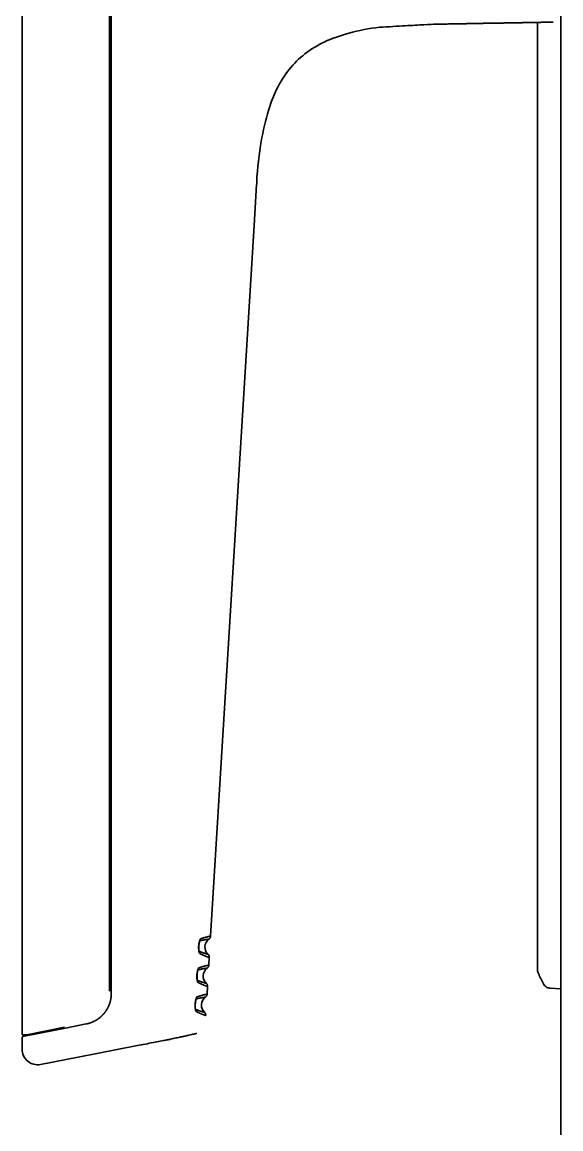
# Model space of a CAD drawing. Header units: inches. Extents: x 786 to 5755, y -850 to 3635.
# Drawn here: x 1896.2 to 1965.7, y 1577.8 to 1720.6 of the extents above; entities that cross this region are included whole.
import ezdxf

# ---------------------------------------------------------------- set-up
doc = ezdxf.new("R2010")
doc.units = ezdxf.units.IN
doc.layers.add('1', color=7, linetype='Continuous', true_color=0xffffff)

msp = doc.modelspace()

# ---------------------------------------------------------------- linework, layer by layer
at = {"layer": '1', "color": 7, "linetype": 'Continuous', "lineweight": 35}
for p, q in [((1965.72, 1344.12), (1965.72, 2088.63)), ((1896.22, 1589.92), (1896.22, 1765.62)), ((1907.47, 1759.98), (1907.47, 1595.56)), ((1907.49, 1759.98), (1907.49, 1595.56)), ((1907.72, 1759.73), (1907.72, 1595.26)), ((1962.72, 1607.26), (1962.72, 1720.53)), ((1926.14, 1694.31), (1926.47, 1699.61)), ((1962.66, 1698.18), (1962.72, 1698.18)), ((1920.54, 1602.64), (1926.14, 1694.31)), ((1962.66, 1653.51), (1962.72, 1653.51)), ((1962.66, 1644.92), (1962.72, 1644.92)), ((1962.66, 1644.9), (1962.72, 1644.9)), ((1962.66, 1629.02), (1962.72, 1629.02)), ((1962.72, 1599.94), (1962.72, 1607.26)), ((1962.72, 1604.81), (1962.66, 1604.81)), ((1962.66, 1600.42), (1962.72, 1600.42)), ((1920.31, 1598.9), (1920.37, 1599.93)), ((1920.08, 1595.16), (1920.14, 1596.18)), ((1965.72, 1595.88), (1964.31, 1595.96)), ((1901.7, 1590.9), (1896.81, 1589.92)), ((1896.95, 1589.86), (1901.81, 1590.81)), ((1904.48, 1591.33), (1901.81, 1590.81)), ((1896.22, 1589.92), (1896.81, 1589.92)), ((1896.22, 1589.48), (1896.22, 1588.07)), ((1896.95, 1589.86), (1896.46, 1589.77)), ((1911.32, 1588.58), (1903.46, 1587.06)), ((1903.46, 1587.06), (1898.6, 1586.11))]:
    msp.add_line(p, q, dxfattribs=at)
for centre, radius, start, end in [((1921.05, 1601.25), 1.25, 125.4793, 227.4932), ((1920.82, 1597.51), 1.25, 125.4793, 227.4932), ((1920.59, 1593.76), 1.25, 125.4793, 227.4932), ((1896.52, 1589.48), 0.3, 101, 180), ((1898.22, 1588.07), 2, 180, 281)]:
    msp.add_arc(centre, radius, start, end, dxfattribs=at)
for points, degree, knots in [([(1964.73, 1720.56), (1963.37, 1720.54), (1962.62, 1720.53), (1961.71, 1720.51), (1960.51, 1720.49), (1958.47, 1720.45), (1956.29, 1720.42), (1953.88, 1720.37), (1952.09, 1720.34), (1951.69, 1720.34), (1951.05, 1720.32), (1950.22, 1720.31), (1950.01, 1720.31), (1948.78, 1720.28), (1942.34, 1719.9)], 2, [0, 0, 0, 0.125, 0.125, 0.25, 0.25, 0.5, 0.5, 0.75, 0.75, 0.8125, 0.8125, 0.875, 0.875, 1, 1, 1]), ([(1926.45, 1699.29), (1926.51, 1701.09), (1926.85, 1704.26), (1927.7, 1708.52), (1928.93, 1711.86), (1930.56, 1714.5), (1932.65, 1716.57), (1935.28, 1718.16), (1938.57, 1719.28), (1940.98, 1719.76), (1942.34, 1719.9)], 3, [0, 0, 0, 0, 0.184439, 0.328312, 0.445898, 0.548172, 0.644965, 0.745867, 0.860639, 1, 1, 1, 1]), ([(1919.16, 1602.05), (1919.16, 1602.05), (1919.15, 1602.05), (1919.15, 1602.05), (1919.15, 1602.05), (1919.15, 1602.05), (1919.14, 1602.04), (1919.14, 1602.04), (1919.14, 1602.04), (1919.14, 1602.04), (1919.14, 1602.03), (1919.13, 1602.03), (1919.13, 1602.03), (1919.13, 1602.02), (1919.13, 1602.02), (1919.12, 1602.02), (1919.12, 1602.01), (1919.12, 1602.01), (1919.12, 1602), (1919.11, 1602), (1919.11, 1601.99), (1919.11, 1601.99), (1919.1, 1601.98), (1919.1, 1601.97), (1919.1, 1601.97), (1919.1, 1601.96), (1919.09, 1601.96), (1919.09, 1601.95), (1919.09, 1601.94), (1919.09, 1601.94), (1919.08, 1601.93), (1919.08, 1601.92), (1919.08, 1601.91), (1919.08, 1601.9), (1919.07, 1601.9), (1919.07, 1601.89), (1919.07, 1601.88), (1919.07, 1601.87), (1919.06, 1601.86), (1919.06, 1601.85), (1919.06, 1601.84), (1919.05, 1601.81), (1919.03, 1601.74), (1919.02, 1601.62), (1919, 1601.5), (1918.99, 1601.38), (1918.99, 1601.25), (1918.99, 1601.13), (1918.99, 1601.02), (1919, 1600.94), (1919, 1600.9), (1919.01, 1600.88), (1919.01, 1600.86), (1919.01, 1600.85), (1919.02, 1600.83), (1919.02, 1600.82), (1919.02, 1600.8), (1919.03, 1600.79), (1919.03, 1600.78), (1919.03, 1600.77), (1919.04, 1600.76), (1919.04, 1600.75), (1919.04, 1600.74), (1919.05, 1600.73), (1919.05, 1600.72), (1919.06, 1600.71), (1919.06, 1600.71), (1919.07, 1600.7), (1919.07, 1600.7), (1919.07, 1600.7), (1919.07, 1600.7)], 3, [0, 0, 0, 0, 0.006014, 0.012012, 0.017995, 0.023965, 0.029923, 0.035871, 0.041809, 0.04774, 0.053663, 0.059582, 0.065497, 0.07141, 0.077322, 0.083234, 0.089148, 0.095065, 0.100986, 0.106913, 0.112847, 0.11879, 0.124742, 0.130704, 0.136679, 0.142667, 0.148669, 0.154687, 0.160722, 0.166774, 0.172846, 0.178937, 0.18505, 0.191185, 0.197343, 0.203525, 0.209732, 0.215965, 0.222225, 0.228513, 0.234831, 0.241177, 0.306172, 0.369923, 0.434708, 0.503216, 0.570835, 0.634921, 0.698038, 0.762347, 0.774764, 0.787076, 0.799289, 0.81141, 0.823447, 0.835409, 0.847303, 0.859138, 0.870923, 0.882667, 0.894379, 0.906069, 0.917747, 0.929423, 0.941106, 0.952808, 0.964538, 0.976307, 0.988124, 1, 1, 1, 1]), ([(1919.25, 1602.32), (1919.25, 1602.32), (1919.24, 1602.32), (1919.24, 1602.31), (1919.24, 1602.31), (1919.23, 1602.31), (1919.23, 1602.31), (1919.23, 1602.31), (1919.23, 1602.3), (1919.22, 1602.3), (1919.22, 1602.3), (1919.22, 1602.29), (1919.21, 1602.29), (1919.21, 1602.29), (1919.21, 1602.28), (1919.2, 1602.28), (1919.2, 1602.27), (1919.2, 1602.27), (1919.2, 1602.26), (1919.19, 1602.25), (1919.18, 1602.24), (1919.17, 1602.21), (1919.16, 1602.19), (1919.15, 1602.16), (1919.14, 1602.13), (1919.13, 1602.1), (1919.12, 1602.06), (1919.1, 1601.99), (1919.08, 1601.89), (1919.06, 1601.76), (1919.04, 1601.65), (1919.04, 1601.58), (1919.03, 1601.51), (1919.03, 1601.46), (1919.02, 1601.41), (1919.02, 1601.36), (1919.01, 1601.28), (1919.01, 1601.16), (1919.01, 1601.04), (1919.01, 1600.93), (1919.02, 1600.86), (1919.02, 1600.79), (1919.03, 1600.73), (1919.04, 1600.67), (1919.05, 1600.63), (1919.05, 1600.59), (1919.06, 1600.55), (1919.07, 1600.52), (1919.08, 1600.5), (1919.08, 1600.49), (1919.09, 1600.47), (1919.1, 1600.46), (1919.1, 1600.45), (1919.11, 1600.44), (1919.11, 1600.44), (1919.12, 1600.43), (1919.13, 1600.43), (1919.13, 1600.42), (1919.13, 1600.42)], 3, [0, 0, 0, 0, 0.005436, 0.010843, 0.016224, 0.021579, 0.026909, 0.032217, 0.037502, 0.042767, 0.048013, 0.053239, 0.058449, 0.063642, 0.06882, 0.073984, 0.079134, 0.084272, 0.089399, 0.094515, 0.112726, 0.130866, 0.148959, 0.167029, 0.178431, 0.204469, 0.227274, 0.242355, 0.301657, 0.370744, 0.401155, 0.42821, 0.451917, 0.472287, 0.489333, 0.503063, 0.533121, 0.576902, 0.634503, 0.669215, 0.701872, 0.732439, 0.760898, 0.785344, 0.809729, 0.834074, 0.858412, 0.882789, 0.895773, 0.908459, 0.920854, 0.932966, 0.944802, 0.956368, 0.967667, 0.978705, 0.989482, 1, 1, 1, 1]), ([(1920.33, 1602.27), (1920.33, 1602.27), (1920.33, 1602.27), (1920.33, 1602.27), (1920.33, 1602.27), (1920.33, 1602.27), (1920.33, 1602.27), (1920.32, 1602.27), (1920.32, 1602.27), (1920.32, 1602.27), (1920.32, 1602.27), (1920.32, 1602.27), (1920.32, 1602.27), (1920.31, 1602.27), (1920.31, 1602.27), (1920.31, 1602.27), (1920.3, 1602.27), (1920.3, 1602.27), (1920.3, 1602.27), (1920.29, 1602.26), (1920.29, 1602.26), (1920.28, 1602.26), (1920.28, 1602.26), (1920.27, 1602.26), (1920.27, 1602.26), (1920.26, 1602.26), (1920.26, 1602.26), (1920.25, 1602.26), (1920.24, 1602.26), (1920.24, 1602.26), (1920.23, 1602.26), (1920.22, 1602.26), (1920.22, 1602.26), (1920.21, 1602.26), (1920.2, 1602.25), (1920.19, 1602.25), (1920.18, 1602.25), (1920.18, 1602.25), (1920.17, 1602.25), (1920.16, 1602.25), (1920.15, 1602.25), (1920.14, 1602.25), (1920.12, 1602.24), (1920.1, 1602.24), (1920.07, 1602.24), (1920.05, 1602.24), (1920.03, 1602.23), (1920, 1602.23), (1919.97, 1602.22), (1919.94, 1602.22), (1919.92, 1602.21), (1919.89, 1602.21), (1919.85, 1602.2), (1919.82, 1602.2), (1919.79, 1602.19), (1919.76, 1602.19), (1919.72, 1602.18), (1919.69, 1602.17), (1919.65, 1602.17), (1919.61, 1602.16), (1919.58, 1602.15), (1919.54, 1602.14), (1919.5, 1602.13), (1919.46, 1602.13), (1919.42, 1602.12), (1919.37, 1602.11), (1919.33, 1602.1), (1919.29, 1602.09), (1919.25, 1602.07), (1919.2, 1602.06), (1919.17, 1602.05), (1919.16, 1602.05)], 3, [0, 0, 0, 0, 0.009914, 0.01984, 0.029779, 0.039731, 0.049695, 0.059673, 0.069662, 0.079665, 0.08968, 0.099708, 0.109748, 0.119802, 0.129868, 0.139946, 0.150037, 0.160141, 0.170258, 0.180387, 0.190529, 0.200683, 0.21085, 0.22103, 0.231222, 0.241427, 0.251645, 0.261875, 0.272118, 0.282373, 0.292641, 0.302922, 0.313215, 0.323521, 0.333839, 0.34417, 0.354514, 0.36487, 0.375239, 0.38562, 0.396014, 0.406421, 0.427901, 0.44931, 0.470645, 0.491909, 0.5131, 0.534218, 0.555264, 0.576238, 0.597139, 0.617967, 0.638724, 0.659408, 0.680019, 0.700558, 0.721025, 0.74142, 0.761743, 0.781993, 0.802171, 0.822277, 0.842311, 0.862274, 0.882164, 0.901982, 0.921729, 0.941404, 0.961008, 0.980539, 1, 1, 1, 1]), ([(1920.54, 1602.64), (1920.54, 1602.64), (1920.53, 1602.65), (1920.51, 1602.65), (1920.47, 1602.64), (1920.43, 1602.64), (1920.4, 1602.64), (1920.37, 1602.63), (1920.34, 1602.63), (1920.31, 1602.62), (1920.28, 1602.61), (1920.25, 1602.61), (1920.21, 1602.6), (1920.17, 1602.59), (1920.11, 1602.58), (1920.04, 1602.56), (1919.98, 1602.54), (1919.93, 1602.53), (1919.87, 1602.51), (1919.82, 1602.49), (1919.76, 1602.48), (1919.7, 1602.46), (1919.65, 1602.44), (1919.59, 1602.43), (1919.54, 1602.41), (1919.49, 1602.39), (1919.44, 1602.38), (1919.39, 1602.36), (1919.34, 1602.35), (1919.29, 1602.33), (1919.26, 1602.32), (1919.25, 1602.32)], 3, [0, 0, 0, 0, 0.063616, 0.146789, 0.247998, 0.288909, 0.327071, 0.362475, 0.395117, 0.42499, 0.452091, 0.476419, 0.497971, 0.535514, 0.577254, 0.62319, 0.654872, 0.686334, 0.717576, 0.748599, 0.777126, 0.804516, 0.830769, 0.855887, 0.879872, 0.902723, 0.924442, 0.94503, 0.964485, 0.982809, 1, 1, 1, 1]), ([(1920.32, 1602.26), (1920.36, 1602.29), (1920.41, 1602.34), (1920.48, 1602.44), (1920.53, 1602.55), (1920.54, 1602.63), (1920.54, 1602.67)], 3, [0, 0, 0, 0, 0.247554, 0.501069, 0.754118, 1, 1, 1, 1]), ([(1919.07, 1600.7), (1919.08, 1600.69), (1919.1, 1600.69), (1919.12, 1600.68), (1919.14, 1600.67), (1919.17, 1600.66), (1919.19, 1600.65), (1919.21, 1600.64), (1919.24, 1600.63), (1919.26, 1600.62), (1919.28, 1600.61), (1919.3, 1600.61), (1919.32, 1600.6), (1919.34, 1600.59), (1919.37, 1600.58), (1919.39, 1600.57), (1919.41, 1600.57), (1919.43, 1600.56), (1919.45, 1600.55), (1919.47, 1600.54), (1919.49, 1600.54), (1919.51, 1600.53), (1919.53, 1600.52), (1919.55, 1600.52), (1919.57, 1600.51), (1919.59, 1600.5), (1919.61, 1600.5), (1919.62, 1600.49), (1919.64, 1600.48), (1919.66, 1600.48), (1919.68, 1600.47), (1919.7, 1600.47), (1919.71, 1600.46), (1919.73, 1600.46), (1919.75, 1600.45), (1919.76, 1600.45), (1919.78, 1600.44), (1919.79, 1600.44), (1919.81, 1600.43), (1919.82, 1600.43), (1919.84, 1600.42), (1919.85, 1600.42), (1919.87, 1600.41), (1919.88, 1600.41), (1919.9, 1600.41), (1919.91, 1600.4), (1919.92, 1600.4), (1919.94, 1600.39), (1919.95, 1600.39), (1919.96, 1600.39), (1919.97, 1600.38), (1919.99, 1600.38), (1920, 1600.38), (1920.02, 1600.37), (1920.04, 1600.37), (1920.05, 1600.36), (1920.07, 1600.36), (1920.09, 1600.35), (1920.1, 1600.35), (1920.12, 1600.35), (1920.13, 1600.34), (1920.14, 1600.34), (1920.15, 1600.34), (1920.16, 1600.34), (1920.17, 1600.33), (1920.18, 1600.33), (1920.19, 1600.33), (1920.19, 1600.33), (1920.2, 1600.33), (1920.2, 1600.33), (1920.21, 1600.33), (1920.21, 1600.33), (1920.21, 1600.33), (1920.21, 1600.33), (1920.21, 1600.33)], 3, [0, 0, 0, 0, 0.010633, 0.021283, 0.03195, 0.042635, 0.053337, 0.064056, 0.074792, 0.085546, 0.096317, 0.107105, 0.117911, 0.128734, 0.139574, 0.150432, 0.161307, 0.1722, 0.18311, 0.194037, 0.204982, 0.215944, 0.226924, 0.237921, 0.248936, 0.259968, 0.271017, 0.282084, 0.293169, 0.304271, 0.31539, 0.326527, 0.337681, 0.348853, 0.360042, 0.371249, 0.382473, 0.393715, 0.404975, 0.416252, 0.427546, 0.438858, 0.450187, 0.461534, 0.472899, 0.484281, 0.49568, 0.507097, 0.518532, 0.529984, 0.541453, 0.55294, 0.564445, 0.585465, 0.606457, 0.627421, 0.648358, 0.669267, 0.690148, 0.711001, 0.731826, 0.752623, 0.773392, 0.794134, 0.814847, 0.835532, 0.856189, 0.876818, 0.897419, 0.917992, 0.938536, 0.959052, 0.97954, 1, 1, 1, 1]), ([(1919.13, 1600.42), (1919.14, 1600.42), (1919.15, 1600.41), (1919.18, 1600.4), (1919.2, 1600.39), (1919.23, 1600.37), (1919.26, 1600.36), (1919.29, 1600.35), (1919.32, 1600.33), (1919.34, 1600.32), (1919.38, 1600.31), (1919.41, 1600.29), (1919.44, 1600.28), (1919.47, 1600.26), (1919.5, 1600.25), (1919.53, 1600.23), (1919.57, 1600.22), (1919.6, 1600.2), (1919.64, 1600.19), (1919.67, 1600.17), (1919.72, 1600.15), (1919.76, 1600.13), (1919.8, 1600.11), (1919.84, 1600.1), (1919.88, 1600.08), (1919.92, 1600.06), (1919.96, 1600.05), (1919.99, 1600.04), (1920.02, 1600.02), (1920.06, 1600.01), (1920.1, 1599.99), (1920.15, 1599.98), (1920.2, 1599.96), (1920.25, 1599.95), (1920.29, 1599.94), (1920.32, 1599.93), (1920.34, 1599.93), (1920.35, 1599.93), (1920.36, 1599.93), (1920.37, 1599.93), (1920.37, 1599.93), (1920.37, 1599.93), (1920.37, 1599.93), (1920.37, 1599.93)], 3, [0, 0, 0, 0, 0.009664, 0.019825, 0.030484, 0.041639, 0.053291, 0.06544, 0.078086, 0.09123, 0.104871, 0.119008, 0.133643, 0.148775, 0.164403, 0.180528, 0.197148, 0.214265, 0.231877, 0.249984, 0.27514, 0.300204, 0.325175, 0.350052, 0.374834, 0.399349, 0.424084, 0.449039, 0.474212, 0.499602, 0.535236, 0.578001, 0.627884, 0.684879, 0.748984, 0.794417, 0.836578, 0.875469, 0.911095, 0.943458, 0.972557, 0.998392, 1, 1, 1, 1]), ([(1920.37, 1599.9), (1920.37, 1599.94), (1920.37, 1600.02), (1920.34, 1600.14), (1920.29, 1600.24), (1920.23, 1600.3), (1920.2, 1600.33)], 3, [0, 0, 0, 0, 0.24588, 0.498929, 0.752444, 1, 1, 1, 1]), ([(1962.72, 1598.27), (1962.72, 1598.27), (1962.72, 1598.27), (1962.72, 1598.28), (1962.72, 1598.29), (1962.72, 1598.3), (1962.72, 1598.31), (1962.72, 1598.32), (1962.72, 1598.33), (1962.72, 1598.35), (1962.72, 1598.36), (1962.72, 1598.4), (1962.72, 1598.42), (1962.72, 1598.47), (1962.72, 1598.49), (1962.72, 1598.57), (1962.72, 1598.64), (1962.72, 1598.74), (1962.72, 1598.78), (1962.72, 1598.84), (1962.72, 1598.86), (1962.72, 1598.9), (1962.72, 1598.93), (1962.72, 1599.04), (1962.72, 1599.13), (1962.72, 1599.29), (1962.72, 1599.34), (1962.72, 1599.45), (1962.72, 1599.51), (1962.72, 1599.62), (1962.72, 1599.68), (1962.72, 1599.81), (1962.72, 1599.87), (1962.72, 1599.94)], 3, [0, 0, 0, 0, 0.0625, 0.0625, 0.125, 0.125, 0.15625, 0.15625, 0.1875, 0.1875, 0.25, 0.25, 0.3125, 0.3125, 0.375, 0.375, 0.5, 0.5, 0.5625, 0.5625, 0.59375, 0.59375, 0.625, 0.625, 0.75, 0.75, 0.8125, 0.8125, 0.875, 0.875, 0.9375, 0.9375, 1, 1, 1, 1]), ([(1918.93, 1598.31), (1918.93, 1598.31), (1918.93, 1598.31), (1918.92, 1598.31), (1918.92, 1598.3), (1918.92, 1598.3), (1918.92, 1598.3), (1918.91, 1598.3), (1918.91, 1598.3), (1918.91, 1598.29), (1918.91, 1598.29), (1918.9, 1598.29), (1918.9, 1598.28), (1918.9, 1598.28), (1918.9, 1598.28), (1918.89, 1598.27), (1918.89, 1598.27), (1918.89, 1598.26), (1918.89, 1598.26), (1918.88, 1598.25), (1918.88, 1598.25), (1918.88, 1598.24), (1918.88, 1598.24), (1918.87, 1598.23), (1918.87, 1598.23), (1918.87, 1598.22), (1918.87, 1598.21), (1918.86, 1598.21), (1918.86, 1598.2), (1918.86, 1598.19), (1918.86, 1598.18), (1918.85, 1598.18), (1918.85, 1598.17), (1918.85, 1598.16), (1918.85, 1598.15), (1918.84, 1598.15), (1918.84, 1598.14), (1918.84, 1598.13), (1918.84, 1598.12), (1918.83, 1598.11), (1918.83, 1598.1), (1918.82, 1598.06), (1918.81, 1597.99), (1918.79, 1597.88), (1918.77, 1597.76), (1918.76, 1597.63), (1918.76, 1597.51), (1918.76, 1597.39), (1918.76, 1597.28), (1918.77, 1597.2), (1918.78, 1597.16), (1918.78, 1597.14), (1918.78, 1597.12), (1918.78, 1597.11), (1918.79, 1597.09), (1918.79, 1597.08), (1918.79, 1597.06), (1918.8, 1597.05), (1918.8, 1597.03), (1918.8, 1597.02), (1918.81, 1597.01), (1918.81, 1597), (1918.82, 1596.99), (1918.82, 1596.98), (1918.82, 1596.98), (1918.83, 1596.97), (1918.83, 1596.96), (1918.84, 1596.96), (1918.84, 1596.96), (1918.84, 1596.95), (1918.84, 1596.95)], 3, [0, 0, 0, 0, 0.006014, 0.012012, 0.017995, 0.023965, 0.029923, 0.035871, 0.041809, 0.04774, 0.053663, 0.059582, 0.065497, 0.07141, 0.077322, 0.083234, 0.089148, 0.095065, 0.100986, 0.106913, 0.112847, 0.11879, 0.124742, 0.130704, 0.136679, 0.142667, 0.148669, 0.154687, 0.160722, 0.166774, 0.172846, 0.178937, 0.18505, 0.191185, 0.197343, 0.203525, 0.209732, 0.215965, 0.222225, 0.228513, 0.234831, 0.241177, 0.306172, 0.369923, 0.434708, 0.503216, 0.570835, 0.634921, 0.698038, 0.762347, 0.774764, 0.787076, 0.799289, 0.81141, 0.823447, 0.835409, 0.847303, 0.859138, 0.870923, 0.882667, 0.894379, 0.906069, 0.917747, 0.929423, 0.941106, 0.952808, 0.964538, 0.976307, 0.988124, 1, 1, 1, 1]), ([(1919.02, 1598.57), (1919.02, 1598.57), (1919.02, 1598.57), (1919.01, 1598.57), (1919.01, 1598.57), (1919.01, 1598.57), (1919, 1598.56), (1919, 1598.56), (1919, 1598.56), (1918.99, 1598.56), (1918.99, 1598.55), (1918.99, 1598.55), (1918.98, 1598.55), (1918.98, 1598.54), (1918.98, 1598.54), (1918.98, 1598.53), (1918.97, 1598.53), (1918.97, 1598.52), (1918.97, 1598.52), (1918.96, 1598.51), (1918.95, 1598.49), (1918.94, 1598.47), (1918.93, 1598.45), (1918.92, 1598.42), (1918.91, 1598.39), (1918.9, 1598.36), (1918.89, 1598.32), (1918.87, 1598.25), (1918.85, 1598.15), (1918.83, 1598.02), (1918.82, 1597.91), (1918.81, 1597.83), (1918.8, 1597.77), (1918.8, 1597.72), (1918.79, 1597.67), (1918.79, 1597.61), (1918.79, 1597.53), (1918.78, 1597.42), (1918.78, 1597.3), (1918.79, 1597.19), (1918.79, 1597.11), (1918.8, 1597.04), (1918.8, 1596.98), (1918.81, 1596.93), (1918.82, 1596.89), (1918.83, 1596.84), (1918.83, 1596.81), (1918.84, 1596.78), (1918.85, 1596.76), (1918.86, 1596.74), (1918.86, 1596.73), (1918.87, 1596.72), (1918.87, 1596.71), (1918.88, 1596.7), (1918.88, 1596.69), (1918.89, 1596.69), (1918.9, 1596.68), (1918.9, 1596.68), (1918.9, 1596.68)], 3, [0, 0, 0, 0, 0.005436, 0.010843, 0.016224, 0.021579, 0.026909, 0.032217, 0.037502, 0.042767, 0.048013, 0.053239, 0.058449, 0.063642, 0.06882, 0.073984, 0.079134, 0.084272, 0.089399, 0.094515, 0.112726, 0.130866, 0.148959, 0.167029, 0.178431, 0.204469, 0.227274, 0.242355, 0.301657, 0.370744, 0.401155, 0.42821, 0.451917, 0.472287, 0.489333, 0.503063, 0.533121, 0.576902, 0.634503, 0.669215, 0.701872, 0.732439, 0.760898, 0.785344, 0.809729, 0.834074, 0.858412, 0.882789, 0.895773, 0.908459, 0.920854, 0.932966, 0.944802, 0.956368, 0.967667, 0.978705, 0.989482, 1, 1, 1, 1]), ([(1920.1, 1598.52), (1920.1, 1598.52), (1920.1, 1598.52), (1920.1, 1598.52), (1920.1, 1598.52), (1920.1, 1598.52), (1920.1, 1598.52), (1920.1, 1598.52), (1920.09, 1598.52), (1920.09, 1598.52), (1920.09, 1598.52), (1920.09, 1598.52), (1920.09, 1598.52), (1920.08, 1598.52), (1920.08, 1598.52), (1920.08, 1598.52), (1920.07, 1598.52), (1920.07, 1598.52), (1920.07, 1598.52), (1920.06, 1598.52), (1920.06, 1598.52), (1920.05, 1598.52), (1920.05, 1598.52), (1920.04, 1598.52), (1920.04, 1598.52), (1920.03, 1598.52), (1920.03, 1598.52), (1920.02, 1598.52), (1920.02, 1598.52), (1920.01, 1598.52), (1920, 1598.52), (1920, 1598.51), (1919.99, 1598.51), (1919.98, 1598.51), (1919.97, 1598.51), (1919.96, 1598.51), (1919.96, 1598.51), (1919.95, 1598.51), (1919.94, 1598.51), (1919.93, 1598.51), (1919.92, 1598.51), (1919.91, 1598.5), (1919.89, 1598.5), (1919.87, 1598.5), (1919.85, 1598.5), (1919.82, 1598.49), (1919.8, 1598.49), (1919.77, 1598.49), (1919.74, 1598.48), (1919.72, 1598.48), (1919.69, 1598.47), (1919.66, 1598.47), (1919.63, 1598.46), (1919.59, 1598.46), (1919.56, 1598.45), (1919.53, 1598.44), (1919.49, 1598.44), (1919.46, 1598.43), (1919.42, 1598.42), (1919.38, 1598.42), (1919.35, 1598.41), (1919.31, 1598.4), (1919.27, 1598.39), (1919.23, 1598.38), (1919.19, 1598.37), (1919.15, 1598.36), (1919.1, 1598.35), (1919.06, 1598.34), (1919.02, 1598.33), (1918.97, 1598.32), (1918.94, 1598.31), (1918.93, 1598.31)], 3, [0, 0, 0, 0, 0.009915, 0.019843, 0.029783, 0.039737, 0.049702, 0.059681, 0.069672, 0.079675, 0.089691, 0.09972, 0.109762, 0.119816, 0.129882, 0.139961, 0.150053, 0.160158, 0.170275, 0.180404, 0.190546, 0.200701, 0.210868, 0.221048, 0.231241, 0.241446, 0.251663, 0.261894, 0.272136, 0.282391, 0.292659, 0.30294, 0.313232, 0.323538, 0.333856, 0.344186, 0.354529, 0.364885, 0.375253, 0.385633, 0.396026, 0.406432, 0.427893, 0.449284, 0.470603, 0.491852, 0.513029, 0.534135, 0.55517, 0.576133, 0.597026, 0.617848, 0.638598, 0.659278, 0.679887, 0.700424, 0.720891, 0.741286, 0.761611, 0.781865, 0.802048, 0.822161, 0.842203, 0.862174, 0.882074, 0.901904, 0.921664, 0.941353, 0.960972, 0.980521, 1, 1, 1, 1]), ([(1920.31, 1598.9), (1920.31, 1598.9), (1920.31, 1598.9), (1920.3, 1598.9), (1920.28, 1598.9), (1920.24, 1598.9), (1920.2, 1598.9), (1920.17, 1598.89), (1920.14, 1598.89), (1920.11, 1598.88), (1920.07, 1598.88), (1920.04, 1598.87), (1920.01, 1598.87), (1919.98, 1598.86), (1919.93, 1598.85), (1919.87, 1598.83), (1919.81, 1598.82), (1919.75, 1598.8), (1919.7, 1598.78), (1919.64, 1598.77), (1919.58, 1598.75), (1919.53, 1598.73), (1919.47, 1598.72), (1919.42, 1598.7), (1919.36, 1598.68), (1919.31, 1598.67), (1919.26, 1598.65), (1919.2, 1598.63), (1919.16, 1598.62), (1919.11, 1598.6), (1919.06, 1598.59), (1919.03, 1598.58), (1919.02, 1598.57)], 3, [0, 0, 0, 0, 0.001602, 0.066958, 0.150086, 0.251008, 0.291907, 0.330029, 0.365374, 0.397941, 0.42773, 0.454736, 0.478959, 0.500395, 0.537842, 0.57943, 0.625165, 0.656698, 0.68802, 0.719127, 0.750018, 0.778456, 0.805755, 0.831912, 0.856927, 0.880798, 0.903526, 0.925109, 0.945548, 0.964843, 0.982993, 1, 1, 1, 1]), ([(1920.09, 1598.52), (1920.13, 1598.54), (1920.19, 1598.6), (1920.25, 1598.69), (1920.3, 1598.81), (1920.31, 1598.88), (1920.31, 1598.92)], 3, [0, 0, 0, 0, 0.247554, 0.501069, 0.754118, 1, 1, 1, 1]), ([(1962.72, 1598.27), (1962.72, 1598.19), (1962.73, 1598.12), (1962.76, 1597.97), (1962.79, 1597.9), (1962.82, 1597.83)], 3, [0, 0, 0, 0, 0.5, 0.5, 1, 1, 1, 1]), ([(1918.84, 1596.95), (1918.85, 1596.95), (1918.87, 1596.94), (1918.89, 1596.93), (1918.91, 1596.92), (1918.94, 1596.92), (1918.96, 1596.91), (1918.98, 1596.9), (1919.01, 1596.89), (1919.03, 1596.88), (1919.05, 1596.87), (1919.07, 1596.86), (1919.09, 1596.85), (1919.12, 1596.85), (1919.14, 1596.84), (1919.16, 1596.83), (1919.18, 1596.82), (1919.2, 1596.82), (1919.22, 1596.81), (1919.24, 1596.8), (1919.26, 1596.79), (1919.28, 1596.79), (1919.3, 1596.78), (1919.32, 1596.77), (1919.34, 1596.77), (1919.36, 1596.76), (1919.38, 1596.75), (1919.39, 1596.75), (1919.41, 1596.74), (1919.43, 1596.74), (1919.45, 1596.73), (1919.47, 1596.72), (1919.48, 1596.72), (1919.5, 1596.71), (1919.52, 1596.71), (1919.53, 1596.7), (1919.55, 1596.7), (1919.56, 1596.69), (1919.58, 1596.69), (1919.6, 1596.68), (1919.61, 1596.68), (1919.63, 1596.68), (1919.64, 1596.67), (1919.65, 1596.67), (1919.67, 1596.66), (1919.68, 1596.66), (1919.69, 1596.66), (1919.71, 1596.65), (1919.72, 1596.65), (1919.73, 1596.64), (1919.74, 1596.64), (1919.76, 1596.64), (1919.77, 1596.63), (1919.79, 1596.63), (1919.81, 1596.63), (1919.83, 1596.62), (1919.84, 1596.62), (1919.86, 1596.61), (1919.87, 1596.61), (1919.89, 1596.6), (1919.9, 1596.6), (1919.91, 1596.6), (1919.92, 1596.6), (1919.93, 1596.59), (1919.94, 1596.59), (1919.95, 1596.59), (1919.96, 1596.59), (1919.96, 1596.59), (1919.97, 1596.58), (1919.97, 1596.58), (1919.98, 1596.58), (1919.98, 1596.58), (1919.98, 1596.58), (1919.98, 1596.58), (1919.98, 1596.58)], 3, [0, 0, 0, 0, 0.010623, 0.021263, 0.031921, 0.042596, 0.05329, 0.064001, 0.074729, 0.085476, 0.09624, 0.107021, 0.117821, 0.128638, 0.139473, 0.150326, 0.161197, 0.172085, 0.182992, 0.193916, 0.204858, 0.215817, 0.226795, 0.23779, 0.248804, 0.259835, 0.270884, 0.281951, 0.293035, 0.304138, 0.315259, 0.326397, 0.337553, 0.348727, 0.35992, 0.37113, 0.382357, 0.393603, 0.404867, 0.416149, 0.427448, 0.438766, 0.450101, 0.461454, 0.472826, 0.484215, 0.495622, 0.507047, 0.51849, 0.529951, 0.54143, 0.552926, 0.564441, 0.585467, 0.606465, 0.627434, 0.648375, 0.669288, 0.690172, 0.711027, 0.731855, 0.752653, 0.773423, 0.794165, 0.814877, 0.835562, 0.856217, 0.876844, 0.897442, 0.918011, 0.938552, 0.959063, 0.979546, 1, 1, 1, 1]), ([(1918.9, 1596.71), (1918.9, 1596.75), (1918.9, 1596.83), (1918.87, 1596.91), (1918.84, 1596.95)], 3, [0, 0, 0, 0, 0.432011, 1, 1, 1, 1]), ([(1918.9, 1596.68), (1918.91, 1596.68), (1918.93, 1596.67), (1918.95, 1596.66), (1918.98, 1596.64), (1919, 1596.63), (1919.03, 1596.62), (1919.06, 1596.6), (1919.09, 1596.59), (1919.12, 1596.58), (1919.15, 1596.56), (1919.18, 1596.55), (1919.21, 1596.53), (1919.24, 1596.52), (1919.28, 1596.5), (1919.31, 1596.49), (1919.34, 1596.47), (1919.38, 1596.46), (1919.41, 1596.44), (1919.45, 1596.43), (1919.49, 1596.41), (1919.53, 1596.39), (1919.58, 1596.37), (1919.62, 1596.35), (1919.66, 1596.34), (1919.69, 1596.32), (1919.73, 1596.31), (1919.76, 1596.29), (1919.8, 1596.28), (1919.83, 1596.26), (1919.88, 1596.25), (1919.92, 1596.23), (1919.97, 1596.22), (1920.02, 1596.21), (1920.06, 1596.2), (1920.09, 1596.19), (1920.11, 1596.19), (1920.12, 1596.19), (1920.13, 1596.18), (1920.14, 1596.18), (1920.14, 1596.18), (1920.14, 1596.18), (1920.14, 1596.18)], 3, [0, 0, 0, 0, 0.009776, 0.020045, 0.030807, 0.042062, 0.05381, 0.06605, 0.078784, 0.092011, 0.10573, 0.119942, 0.134648, 0.149847, 0.165539, 0.181725, 0.198405, 0.215579, 0.233249, 0.251413, 0.276691, 0.301871, 0.326953, 0.351937, 0.376823, 0.401401, 0.426212, 0.451256, 0.476534, 0.502044, 0.537862, 0.580782, 0.630794, 0.687881, 0.752015, 0.797607, 0.839875, 0.878828, 0.914472, 0.946815, 0.975861, 1, 1, 1, 1]), ([(1920.14, 1596.16), (1920.14, 1596.2), (1920.14, 1596.28), (1920.11, 1596.39), (1920.06, 1596.5), (1920.01, 1596.56), (1919.98, 1596.59)], 3, [0, 0, 0, 0, 0.24588, 0.498929, 0.752444, 1, 1, 1, 1]), ([(1963.46, 1596.52), (1963.5, 1596.44), (1963.55, 1596.36), (1963.67, 1596.23), (1963.73, 1596.17), (1963.88, 1596.07), (1963.96, 1596.03), (1964.13, 1595.98), (1964.22, 1595.96), (1964.31, 1595.96)], 3, [0, 0, 0, 0, 0.25, 0.25, 0.5, 0.5, 0.75, 0.75, 1, 1, 1, 1]), ([(1904.48, 1591.33), (1904.49, 1591.33), (1904.52, 1591.34), (1904.55, 1591.34), (1904.58, 1591.35), (1904.61, 1591.36), (1904.64, 1591.36), (1904.68, 1591.37), (1904.71, 1591.38), (1904.74, 1591.39), (1904.77, 1591.4), (1904.8, 1591.41), (1904.83, 1591.41), (1904.86, 1591.42), (1904.89, 1591.43), (1904.93, 1591.44), (1904.96, 1591.45), (1904.99, 1591.46), (1905.02, 1591.47), (1905.05, 1591.48), (1905.08, 1591.49), (1905.11, 1591.5), (1905.14, 1591.52), (1905.17, 1591.53), (1905.2, 1591.54), (1905.23, 1591.55), (1905.26, 1591.56), (1905.28, 1591.57), (1905.31, 1591.59), (1905.34, 1591.6), (1905.37, 1591.61), (1905.4, 1591.63), (1905.43, 1591.64), (1905.46, 1591.65), (1905.48, 1591.67), (1905.51, 1591.68), (1905.54, 1591.69), (1905.57, 1591.71), (1905.59, 1591.72), (1905.62, 1591.74), (1905.65, 1591.75), (1905.68, 1591.77), (1905.7, 1591.78), (1905.73, 1591.8), (1905.76, 1591.81), (1905.78, 1591.83), (1905.81, 1591.84), (1905.83, 1591.86), (1905.86, 1591.88), (1905.89, 1591.89), (1905.91, 1591.91), (1905.94, 1591.93), (1905.96, 1591.94), (1905.99, 1591.96), (1906.01, 1591.98), (1906.04, 1591.99), (1906.06, 1592.01), (1906.08, 1592.03), (1906.11, 1592.05), (1906.13, 1592.07), (1906.16, 1592.08), (1906.18, 1592.1), (1906.2, 1592.12), (1906.23, 1592.14), (1906.25, 1592.16), (1906.27, 1592.18), (1906.29, 1592.19), (1906.32, 1592.21), (1906.34, 1592.23), (1906.36, 1592.25), (1906.38, 1592.27), (1906.41, 1592.29), (1906.43, 1592.31), (1906.45, 1592.33), (1906.47, 1592.35), (1906.49, 1592.37), (1906.51, 1592.39), (1906.53, 1592.41), (1906.55, 1592.43), (1906.57, 1592.45), (1906.59, 1592.47), (1906.61, 1592.49), (1906.63, 1592.51), (1906.65, 1592.53), (1906.67, 1592.56), (1906.69, 1592.58), (1906.71, 1592.6), (1906.73, 1592.62), (1906.75, 1592.64), (1906.76, 1592.66), (1906.78, 1592.68), (1906.8, 1592.71), (1906.82, 1592.73), (1906.84, 1592.75), (1906.85, 1592.77), (1906.87, 1592.79), (1906.89, 1592.81), (1906.91, 1592.84), (1906.92, 1592.86), (1906.94, 1592.88), (1906.95, 1592.9), (1906.97, 1592.93), (1906.99, 1592.95), (1907, 1592.97), (1907.02, 1592.99), (1907.03, 1593.02), (1907.05, 1593.04), (1907.06, 1593.06), (1907.08, 1593.08), (1907.09, 1593.11), (1907.11, 1593.13), (1907.12, 1593.15), (1907.14, 1593.18), (1907.15, 1593.2), (1907.16, 1593.22), (1907.18, 1593.25), (1907.19, 1593.27), (1907.2, 1593.29), (1907.22, 1593.31), (1907.23, 1593.34), (1907.24, 1593.36), (1907.26, 1593.39), (1907.27, 1593.41), (1907.28, 1593.43), (1907.29, 1593.46), (1907.3, 1593.48), (1907.32, 1593.5), (1907.33, 1593.53), (1907.34, 1593.55), (1907.35, 1593.57), (1907.36, 1593.6), (1907.37, 1593.62), (1907.38, 1593.64), (1907.39, 1593.67), (1907.4, 1593.69), (1907.41, 1593.72), (1907.42, 1593.74), (1907.43, 1593.76), (1907.44, 1593.79), (1907.45, 1593.81), (1907.46, 1593.83), (1907.47, 1593.86), (1907.48, 1593.88), (1907.49, 1593.91), (1907.49, 1593.93), (1907.5, 1593.95), (1907.51, 1593.98), (1907.52, 1594), (1907.53, 1594.03), (1907.53, 1594.05), (1907.54, 1594.07), (1907.55, 1594.1), (1907.56, 1594.12), (1907.56, 1594.14), (1907.57, 1594.17), (1907.58, 1594.19), (1907.58, 1594.22), (1907.59, 1594.24), (1907.59, 1594.26), (1907.6, 1594.29), (1907.61, 1594.31), (1907.61, 1594.33), (1907.62, 1594.36), (1907.62, 1594.38), (1907.63, 1594.41), (1907.63, 1594.43), (1907.64, 1594.45), (1907.64, 1594.48), (1907.65, 1594.5), (1907.65, 1594.52), (1907.66, 1594.55), (1907.66, 1594.57), (1907.66, 1594.59), (1907.67, 1594.62), (1907.67, 1594.64), (1907.68, 1594.66), (1907.68, 1594.69), (1907.68, 1594.71), (1907.69, 1594.73), (1907.69, 1594.76), (1907.69, 1594.78), (1907.69, 1594.8), (1907.7, 1594.83), (1907.7, 1594.85), (1907.7, 1594.87), (1907.7, 1594.89), (1907.71, 1594.92), (1907.71, 1594.94), (1907.71, 1594.96), (1907.71, 1594.99), (1907.71, 1595.01), (1907.71, 1595.03), (1907.71, 1595.05), (1907.72, 1595.08), (1907.72, 1595.1), (1907.72, 1595.12), (1907.72, 1595.14), (1907.72, 1595.17), (1907.72, 1595.19), (1907.72, 1595.21), (1907.72, 1595.23), (1907.72, 1595.25), (1907.72, 1595.26)], 3, [0, 0, 0, 0, 0.005975, 0.01194, 0.017896, 0.023841, 0.029777, 0.035703, 0.041619, 0.047525, 0.053422, 0.059309, 0.065186, 0.071053, 0.07691, 0.082758, 0.088595, 0.094423, 0.100242, 0.10605, 0.111848, 0.117637, 0.123416, 0.129185, 0.134945, 0.140694, 0.146434, 0.152164, 0.157884, 0.163594, 0.169295, 0.174985, 0.180666, 0.186337, 0.191999, 0.19765, 0.203292, 0.208924, 0.214546, 0.220158, 0.225761, 0.231353, 0.236936, 0.242509, 0.248073, 0.253626, 0.25917, 0.264704, 0.270228, 0.275742, 0.281247, 0.286741, 0.292226, 0.297701, 0.303166, 0.308622, 0.314068, 0.319504, 0.32493, 0.330346, 0.335752, 0.341149, 0.346536, 0.351913, 0.35728, 0.362638, 0.367986, 0.373323, 0.378651, 0.38397, 0.389278, 0.394577, 0.399866, 0.405145, 0.410414, 0.415674, 0.420923, 0.426163, 0.431393, 0.436614, 0.441824, 0.447025, 0.452216, 0.457397, 0.462568, 0.46773, 0.472881, 0.478023, 0.483155, 0.488278, 0.49339, 0.498493, 0.503586, 0.508669, 0.513742, 0.518806, 0.52386, 0.528904, 0.533938, 0.538962, 0.543977, 0.548981, 0.553976, 0.558961, 0.563937, 0.568902, 0.573858, 0.578804, 0.58374, 0.588667, 0.593583, 0.59849, 0.603387, 0.608274, 0.613152, 0.618019, 0.622877, 0.627725, 0.632563, 0.637392, 0.64221, 0.647019, 0.651818, 0.656607, 0.661387, 0.666156, 0.670916, 0.675666, 0.680407, 0.685137, 0.689858, 0.694569, 0.69927, 0.703961, 0.708643, 0.713314, 0.717976, 0.722628, 0.727271, 0.731903, 0.736526, 0.741139, 0.745742, 0.750335, 0.754919, 0.759493, 0.764057, 0.768611, 0.773155, 0.77769, 0.782215, 0.78673, 0.791235, 0.795731, 0.800216, 0.804692, 0.809158, 0.813614, 0.818061, 0.822498, 0.826925, 0.831342, 0.835749, 0.840147, 0.844534, 0.848912, 0.85328, 0.857639, 0.861987, 0.866326, 0.870655, 0.874974, 0.879284, 0.883584, 0.887873, 0.892154, 0.896424, 0.900684, 0.904935, 0.909176, 0.913407, 0.917628, 0.92184, 0.926042, 0.930234, 0.934416, 0.938588, 0.942751, 0.946904, 0.951047, 0.95518, 0.959303, 0.963417, 0.967521, 0.971615, 0.9757, 0.979774, 0.983839, 0.987894, 0.991939, 0.995974, 1, 1, 1, 1]), ([(1918.79, 1594.83), (1918.79, 1594.83), (1918.79, 1594.83), (1918.78, 1594.83), (1918.78, 1594.83), (1918.78, 1594.82), (1918.77, 1594.82), (1918.77, 1594.82), (1918.77, 1594.82), (1918.76, 1594.81), (1918.76, 1594.81), (1918.76, 1594.81), (1918.76, 1594.8), (1918.75, 1594.8), (1918.75, 1594.8), (1918.75, 1594.79), (1918.74, 1594.79), (1918.74, 1594.78), (1918.74, 1594.78), (1918.73, 1594.77), (1918.72, 1594.75), (1918.71, 1594.73), (1918.7, 1594.7), (1918.69, 1594.68), (1918.68, 1594.65), (1918.67, 1594.61), (1918.66, 1594.57), (1918.64, 1594.51), (1918.62, 1594.4), (1918.6, 1594.27), (1918.59, 1594.16), (1918.58, 1594.09), (1918.57, 1594.03), (1918.57, 1593.97), (1918.56, 1593.93), (1918.56, 1593.87), (1918.56, 1593.79), (1918.55, 1593.67), (1918.55, 1593.55), (1918.56, 1593.45), (1918.56, 1593.37), (1918.57, 1593.3), (1918.57, 1593.24), (1918.58, 1593.19), (1918.59, 1593.14), (1918.6, 1593.1), (1918.61, 1593.06), (1918.61, 1593.03), (1918.62, 1593.01), (1918.63, 1593), (1918.63, 1592.99), (1918.64, 1592.98), (1918.64, 1592.97), (1918.65, 1592.96), (1918.66, 1592.95), (1918.66, 1592.94), (1918.67, 1592.94), (1918.67, 1592.94), (1918.67, 1592.94)], 3, [0, 0, 0, 0, 0.005436, 0.010843, 0.016224, 0.021579, 0.026909, 0.032217, 0.037502, 0.042767, 0.048013, 0.053239, 0.058449, 0.063642, 0.06882, 0.073984, 0.079134, 0.084272, 0.089399, 0.094515, 0.112726, 0.130866, 0.148959, 0.167029, 0.178431, 0.204469, 0.227274, 0.242355, 0.301657, 0.370744, 0.401155, 0.42821, 0.451917, 0.472287, 0.489333, 0.503063, 0.533121, 0.576902, 0.634503, 0.669215, 0.701872, 0.732439, 0.760898, 0.785344, 0.809729, 0.834074, 0.858412, 0.882789, 0.895773, 0.908459, 0.920854, 0.932966, 0.944802, 0.956368, 0.967667, 0.978705, 0.989482, 1, 1, 1, 1]), ([(1919.87, 1594.78), (1919.87, 1594.78), (1919.87, 1594.78), (1919.87, 1594.78), (1919.87, 1594.78), (1919.87, 1594.78), (1919.87, 1594.78), (1919.87, 1594.78), (1919.86, 1594.78), (1919.86, 1594.78), (1919.86, 1594.78), (1919.86, 1594.78), (1919.86, 1594.78), (1919.85, 1594.78), (1919.85, 1594.78), (1919.85, 1594.78), (1919.85, 1594.78), (1919.84, 1594.78), (1919.84, 1594.78), (1919.83, 1594.78), (1919.83, 1594.78), (1919.83, 1594.78), (1919.82, 1594.78), (1919.82, 1594.78), (1919.81, 1594.78), (1919.8, 1594.78), (1919.8, 1594.77), (1919.79, 1594.77), (1919.79, 1594.77), (1919.78, 1594.77), (1919.77, 1594.77), (1919.77, 1594.77), (1919.76, 1594.77), (1919.75, 1594.77), (1919.74, 1594.77), (1919.74, 1594.77), (1919.73, 1594.77), (1919.72, 1594.77), (1919.71, 1594.76), (1919.7, 1594.76), (1919.69, 1594.76), (1919.68, 1594.76), (1919.66, 1594.76), (1919.64, 1594.76), (1919.62, 1594.75), (1919.59, 1594.75), (1919.57, 1594.75), (1919.54, 1594.74), (1919.51, 1594.74), (1919.49, 1594.73), (1919.46, 1594.73), (1919.43, 1594.72), (1919.4, 1594.72), (1919.37, 1594.71), (1919.33, 1594.71), (1919.3, 1594.7), (1919.26, 1594.7), (1919.23, 1594.69), (1919.19, 1594.68), (1919.16, 1594.67), (1919.12, 1594.67), (1919.08, 1594.66), (1919.04, 1594.65), (1919, 1594.64), (1918.96, 1594.63), (1918.92, 1594.62), (1918.87, 1594.61), (1918.83, 1594.6), (1918.79, 1594.59), (1918.74, 1594.58), (1918.71, 1594.57), (1918.7, 1594.56)], 3, [0, 0, 0, 0, 0.009915, 0.019843, 0.029783, 0.039737, 0.049702, 0.059681, 0.069672, 0.079675, 0.089691, 0.09972, 0.109762, 0.119816, 0.129882, 0.139961, 0.150053, 0.160158, 0.170275, 0.180404, 0.190546, 0.200701, 0.210868, 0.221048, 0.231241, 0.241446, 0.251663, 0.261894, 0.272136, 0.282391, 0.292659, 0.30294, 0.313232, 0.323538, 0.333856, 0.344186, 0.354529, 0.364885, 0.375253, 0.385633, 0.396026, 0.406432, 0.427893, 0.449284, 0.470603, 0.491852, 0.513029, 0.534135, 0.55517, 0.576133, 0.597026, 0.617848, 0.638598, 0.659278, 0.679887, 0.700424, 0.720891, 0.741286, 0.761611, 0.781865, 0.802048, 0.822161, 0.842203, 0.862174, 0.882074, 0.901904, 0.921664, 0.941353, 0.960972, 0.980521, 1, 1, 1, 1]), ([(1920.08, 1595.16), (1920.08, 1595.16), (1920.08, 1595.16), (1920.07, 1595.16), (1920.05, 1595.16), (1920.01, 1595.16), (1919.97, 1595.15), (1919.94, 1595.15), (1919.91, 1595.14), (1919.88, 1595.14), (1919.84, 1595.13), (1919.81, 1595.13), (1919.79, 1595.12), (1919.75, 1595.11), (1919.71, 1595.1), (1919.65, 1595.09), (1919.58, 1595.07), (1919.52, 1595.06), (1919.47, 1595.04), (1919.41, 1595.02), (1919.36, 1595.01), (1919.3, 1594.99), (1919.24, 1594.97), (1919.19, 1594.96), (1919.13, 1594.94), (1919.08, 1594.92), (1919.03, 1594.91), (1918.98, 1594.89), (1918.93, 1594.87), (1918.88, 1594.86), (1918.83, 1594.84), (1918.8, 1594.84), (1918.79, 1594.83)], 3, [0, 0, 0, 0, 0.001602, 0.066958, 0.150086, 0.251008, 0.291907, 0.330029, 0.365374, 0.397941, 0.42773, 0.454736, 0.478959, 0.500395, 0.537842, 0.57943, 0.625165, 0.656698, 0.68802, 0.719127, 0.750018, 0.778456, 0.805755, 0.831912, 0.856927, 0.880798, 0.903526, 0.925109, 0.945548, 0.964843, 0.982993, 1, 1, 1, 1]), ([(1919.87, 1594.78), (1919.9, 1594.8), (1919.96, 1594.85), (1920.03, 1594.95), (1920.07, 1595.06), (1920.08, 1595.14), (1920.08, 1595.18)], 3, [0, 0, 0, 0, 0.247554, 0.501069, 0.754118, 1, 1, 1, 1]), ([(1918.7, 1594.56), (1918.7, 1594.56), (1918.7, 1594.56), (1918.69, 1594.56), (1918.69, 1594.56), (1918.69, 1594.56), (1918.69, 1594.56), (1918.68, 1594.56), (1918.68, 1594.55), (1918.68, 1594.55), (1918.68, 1594.55), (1918.67, 1594.54), (1918.67, 1594.54), (1918.67, 1594.54), (1918.67, 1594.53), (1918.66, 1594.53), (1918.66, 1594.52), (1918.66, 1594.52), (1918.66, 1594.52), (1918.65, 1594.51), (1918.65, 1594.51), (1918.65, 1594.5), (1918.65, 1594.49), (1918.64, 1594.49), (1918.64, 1594.48), (1918.64, 1594.48), (1918.64, 1594.47), (1918.63, 1594.46), (1918.63, 1594.46), (1918.63, 1594.45), (1918.63, 1594.44), (1918.62, 1594.43), (1918.62, 1594.43), (1918.62, 1594.42), (1918.62, 1594.41), (1918.61, 1594.4), (1918.61, 1594.39), (1918.61, 1594.39), (1918.61, 1594.38), (1918.6, 1594.37), (1918.6, 1594.36), (1918.59, 1594.32), (1918.58, 1594.25), (1918.56, 1594.14), (1918.54, 1594.02), (1918.53, 1593.89), (1918.53, 1593.76), (1918.53, 1593.64), (1918.53, 1593.53), (1918.54, 1593.46), (1918.55, 1593.41), (1918.55, 1593.4), (1918.55, 1593.38), (1918.55, 1593.36), (1918.56, 1593.35), (1918.56, 1593.33), (1918.56, 1593.32), (1918.57, 1593.3), (1918.57, 1593.29), (1918.58, 1593.28), (1918.58, 1593.27), (1918.58, 1593.26), (1918.59, 1593.25), (1918.59, 1593.24), (1918.59, 1593.23), (1918.6, 1593.23), (1918.6, 1593.22), (1918.61, 1593.22), (1918.61, 1593.21), (1918.61, 1593.21), (1918.62, 1593.21)], 3, [0, 0, 0, 0, 0.006014, 0.012012, 0.017995, 0.023965, 0.029923, 0.035871, 0.041809, 0.04774, 0.053663, 0.059582, 0.065497, 0.07141, 0.077322, 0.083234, 0.089148, 0.095065, 0.100986, 0.106913, 0.112847, 0.11879, 0.124742, 0.130704, 0.136679, 0.142667, 0.148669, 0.154687, 0.160722, 0.166774, 0.172846, 0.178937, 0.18505, 0.191185, 0.197343, 0.203525, 0.209732, 0.215965, 0.222225, 0.228513, 0.234831, 0.241177, 0.306172, 0.369923, 0.434708, 0.503216, 0.570835, 0.634921, 0.698038, 0.762347, 0.774764, 0.787076, 0.799289, 0.81141, 0.823447, 0.835409, 0.847303, 0.859138, 0.870923, 0.882667, 0.894379, 0.906069, 0.917747, 0.929423, 0.941106, 0.952808, 0.964538, 0.976307, 0.988124, 1, 1, 1, 1]), ([(1918.62, 1593.21), (1918.62, 1593.21), (1918.64, 1593.2), (1918.66, 1593.19), (1918.69, 1593.18), (1918.71, 1593.17), (1918.73, 1593.16), (1918.75, 1593.15), (1918.78, 1593.15), (1918.8, 1593.14), (1918.82, 1593.13), (1918.84, 1593.12), (1918.87, 1593.11), (1918.89, 1593.1), (1918.91, 1593.1), (1918.93, 1593.09), (1918.95, 1593.08), (1918.97, 1593.07), (1918.99, 1593.06), (1919.01, 1593.06), (1919.03, 1593.05), (1919.05, 1593.04), (1919.07, 1593.04), (1919.09, 1593.03), (1919.11, 1593.02), (1919.13, 1593.02), (1919.15, 1593.01), (1919.17, 1593), (1919.18, 1593), (1919.2, 1592.99), (1919.22, 1592.99), (1919.24, 1592.98), (1919.25, 1592.98), (1919.27, 1592.97), (1919.29, 1592.97), (1919.3, 1592.96), (1919.32, 1592.96), (1919.34, 1592.95), (1919.35, 1592.95), (1919.37, 1592.94), (1919.38, 1592.94), (1919.4, 1592.93), (1919.41, 1592.93), (1919.43, 1592.92), (1919.44, 1592.92), (1919.45, 1592.92), (1919.47, 1592.91), (1919.48, 1592.91), (1919.49, 1592.91), (1919.5, 1592.9), (1919.52, 1592.9), (1919.53, 1592.9), (1919.54, 1592.89), (1919.56, 1592.89), (1919.58, 1592.88), (1919.6, 1592.88), (1919.61, 1592.87), (1919.63, 1592.87), (1919.64, 1592.86), (1919.66, 1592.86), (1919.67, 1592.86), (1919.68, 1592.86), (1919.7, 1592.85), (1919.71, 1592.85), (1919.71, 1592.85), (1919.72, 1592.85), (1919.73, 1592.84), (1919.74, 1592.84), (1919.74, 1592.84), (1919.74, 1592.84), (1919.75, 1592.84), (1919.75, 1592.84), (1919.75, 1592.84), (1919.75, 1592.84), (1919.75, 1592.84)], 3, [0, 0, 0, 0, 0.010623, 0.021263, 0.031921, 0.042596, 0.05329, 0.064001, 0.074729, 0.085476, 0.09624, 0.107021, 0.117821, 0.128638, 0.139473, 0.150326, 0.161197, 0.172085, 0.182992, 0.193916, 0.204858, 0.215817, 0.226795, 0.23779, 0.248804, 0.259835, 0.270884, 0.281951, 0.293035, 0.304138, 0.315259, 0.326397, 0.337553, 0.348727, 0.35992, 0.37113, 0.382357, 0.393603, 0.404867, 0.416149, 0.427448, 0.438766, 0.450101, 0.461454, 0.472826, 0.484215, 0.495622, 0.507047, 0.51849, 0.529951, 0.54143, 0.552926, 0.564441, 0.585467, 0.606465, 0.627434, 0.648375, 0.669288, 0.690172, 0.711027, 0.731855, 0.752653, 0.773423, 0.794165, 0.814877, 0.835562, 0.856217, 0.876844, 0.897442, 0.918011, 0.938552, 0.959063, 0.979546, 1, 1, 1, 1]), ([(1918.67, 1592.97), (1918.68, 1593), (1918.67, 1593.09), (1918.64, 1593.17), (1918.62, 1593.21)], 3, [0, 0, 0, 0, 0.432011, 1, 1, 1, 1]), ([(1918.67, 1592.94), (1918.68, 1592.93), (1918.7, 1592.92), (1918.72, 1592.91), (1918.75, 1592.9), (1918.77, 1592.89), (1918.8, 1592.88), (1918.83, 1592.86), (1918.86, 1592.85), (1918.89, 1592.83), (1918.92, 1592.82), (1918.95, 1592.81), (1918.98, 1592.79), (1919.01, 1592.78), (1919.05, 1592.76), (1919.08, 1592.75), (1919.11, 1592.73), (1919.15, 1592.72), (1919.18, 1592.7), (1919.22, 1592.68), (1919.26, 1592.67), (1919.3, 1592.65), (1919.35, 1592.63), (1919.39, 1592.61), (1919.43, 1592.59), (1919.46, 1592.58), (1919.5, 1592.56), (1919.54, 1592.55), (1919.57, 1592.54), (1919.61, 1592.52), (1919.65, 1592.51), (1919.69, 1592.49), (1919.74, 1592.48), (1919.79, 1592.46), (1919.83, 1592.45), (1919.86, 1592.45), (1919.88, 1592.44), (1919.89, 1592.44), (1919.9, 1592.44), (1919.91, 1592.44), (1919.91, 1592.44), (1919.91, 1592.44), (1919.91, 1592.44)], 3, [0, 0, 0, 0, 0.009776, 0.020045, 0.030807, 0.042062, 0.05381, 0.06605, 0.078784, 0.092011, 0.10573, 0.119942, 0.134648, 0.149847, 0.165539, 0.181725, 0.198405, 0.215579, 0.233249, 0.251413, 0.276691, 0.301871, 0.326953, 0.351937, 0.376823, 0.401401, 0.426212, 0.451256, 0.476534, 0.502044, 0.537862, 0.580782, 0.630794, 0.687881, 0.752015, 0.797607, 0.839875, 0.878828, 0.914472, 0.946815, 0.975861, 1, 1, 1, 1]), ([(1919.91, 1592.42), (1919.91, 1592.46), (1919.91, 1592.54), (1919.88, 1592.65), (1919.83, 1592.76), (1919.78, 1592.82), (1919.75, 1592.84)], 3, [0, 0, 0, 0, 0.24588, 0.498929, 0.752444, 1, 1, 1, 1])]:
    msp.add_open_spline(points, degree=degree, knots=knots, dxfattribs=at)
for points, degree in [([(1962.82, 1597.83), (1963.46, 1596.52)], 1), ([(1915.35, 1589.37), (1915.24, 1589.34), (1914.94, 1589.29), (1914.25, 1589.15), (1913.39, 1588.99), (1912.38, 1588.79), (1911.68, 1588.65), (1911.32, 1588.58)], 3), ([(1915.35, 1589.37), (1918.57, 1590.04), (1918.72, 1590.12)], 2)]:
    msp.add_open_spline(points, degree=degree, dxfattribs=at)

doc.saveas('drawing.dxf')
